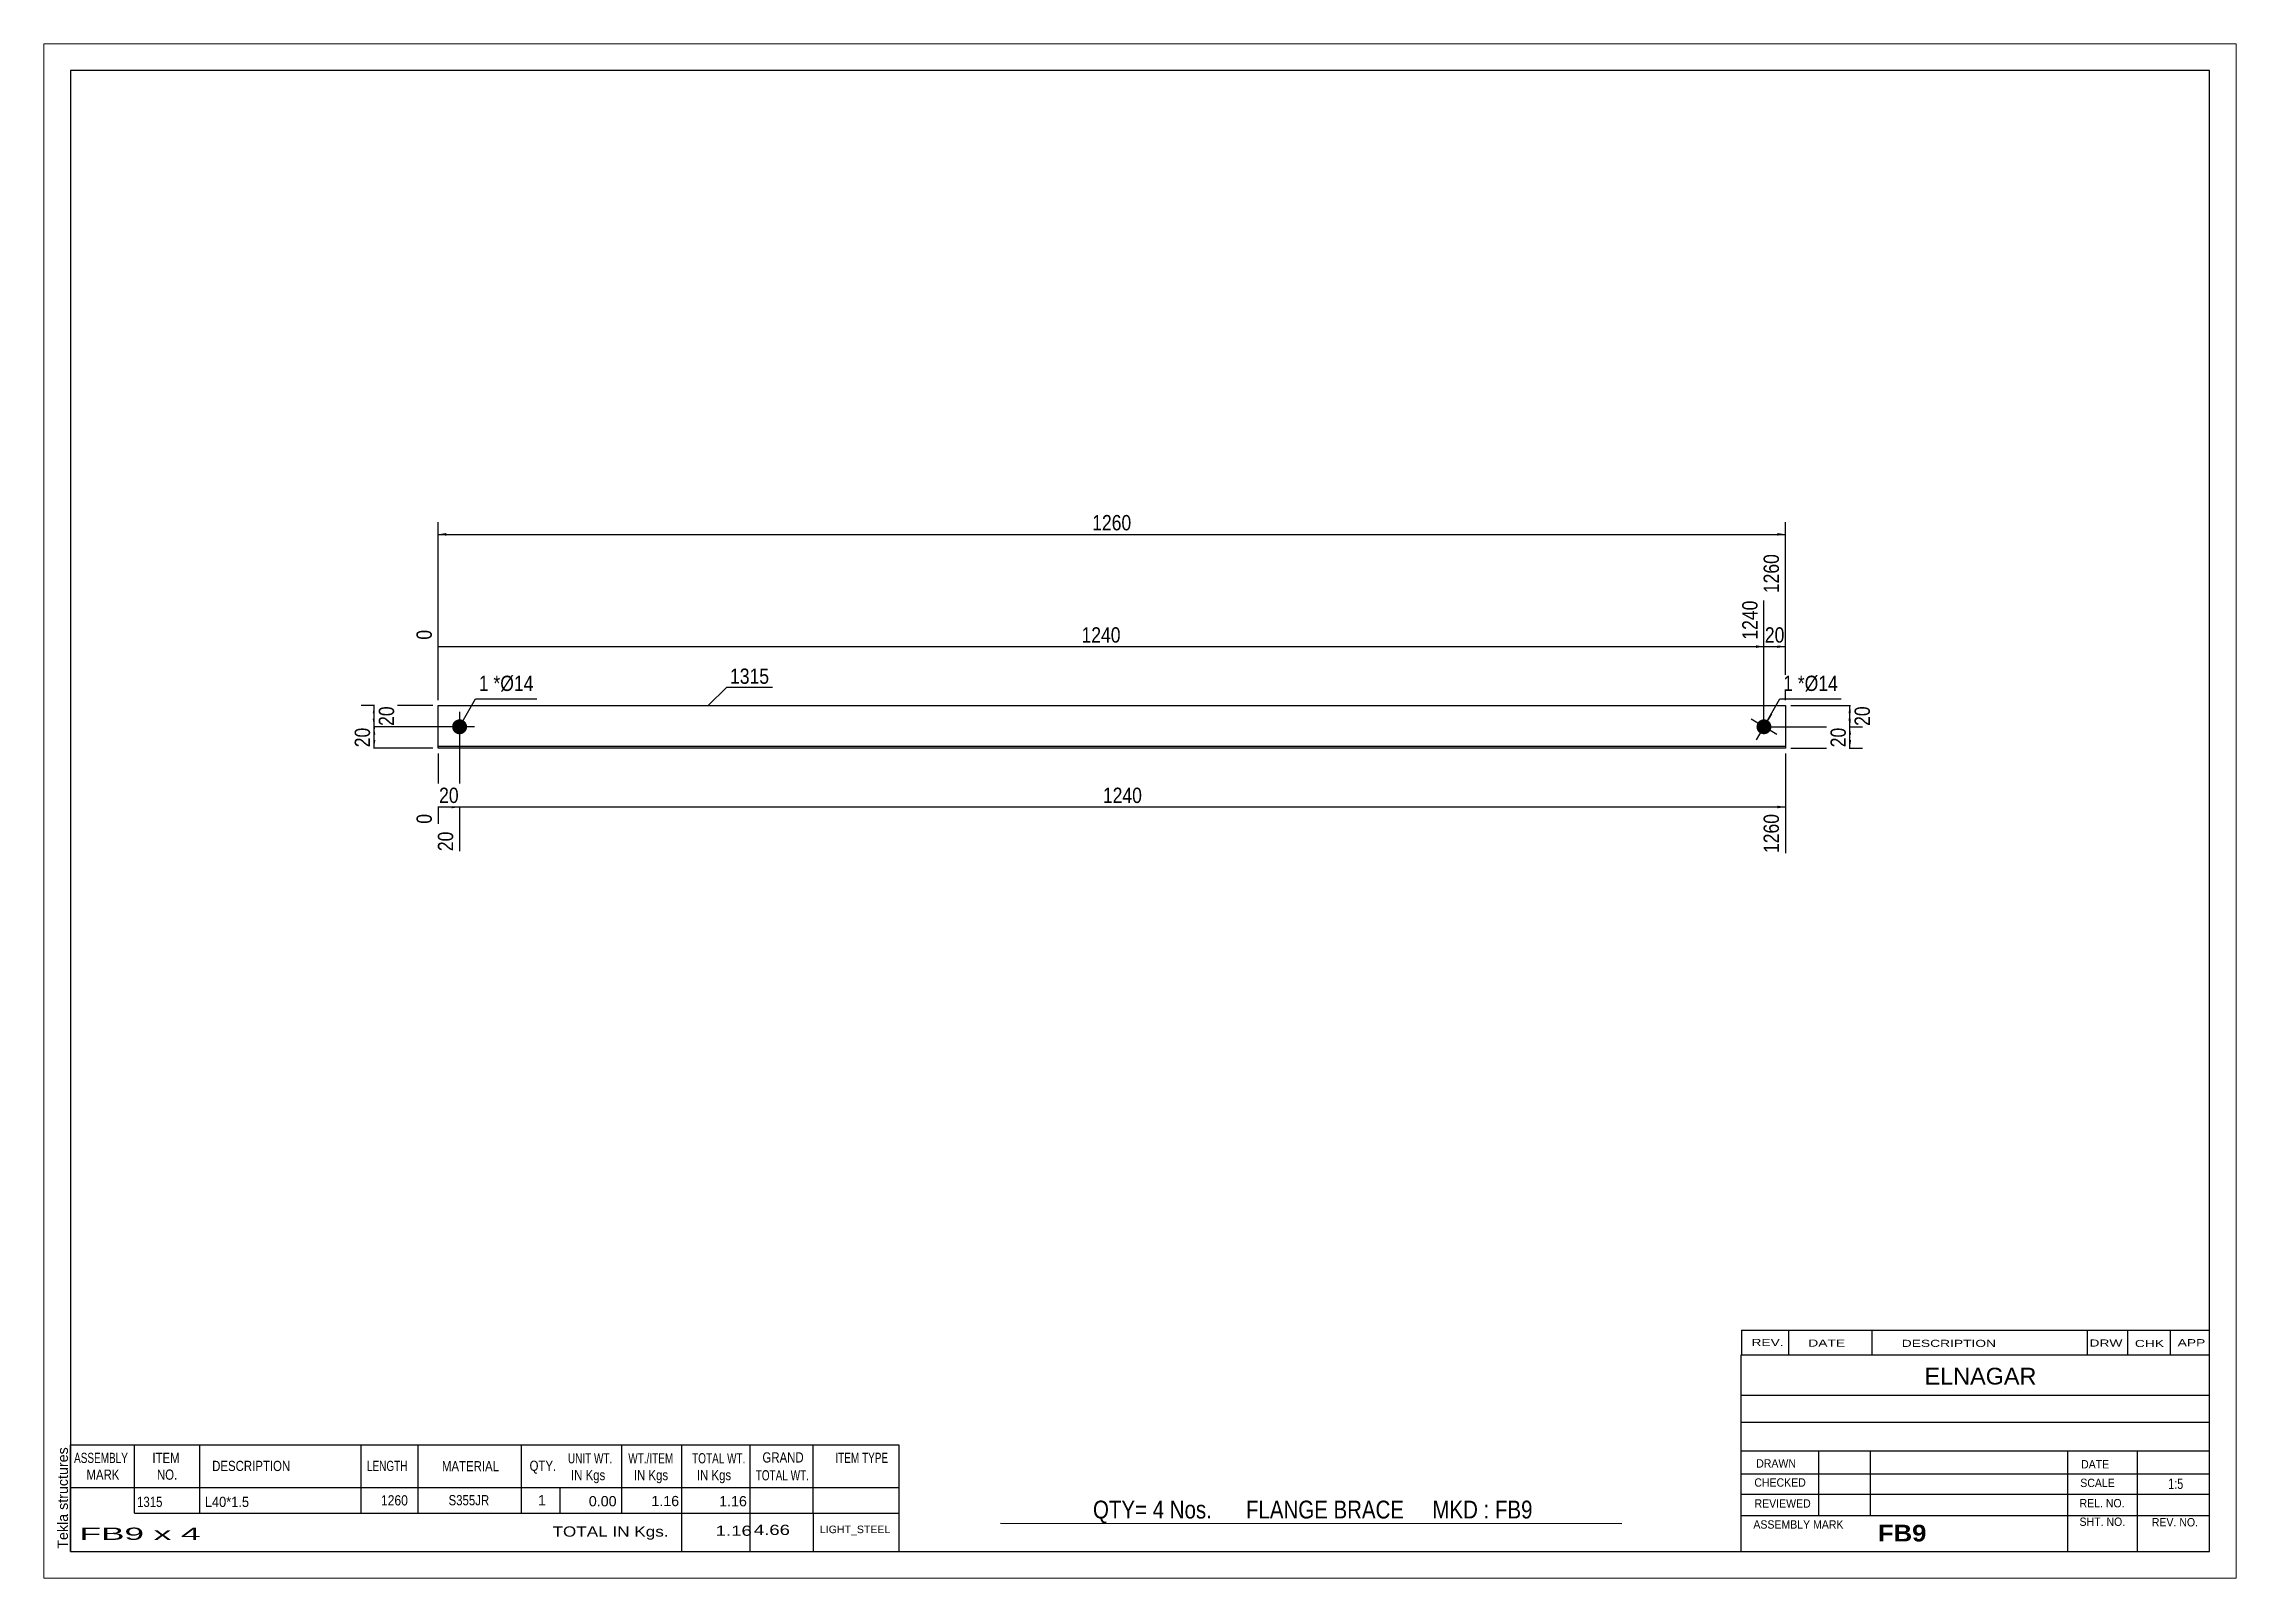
# Paper-space layout 'Layout1' of a CAD drawing. Header units: millimetres. Extents: x 0 to 410, y 0 to 287.
# The model-space entities are those that its viewports show. They can reach past a viewport. Long polylines and large blocks are cut down to what shows.
import ezdxf

# ---------------------------------------------------------------- set-up
doc = ezdxf.new("R2010")
doc.units = ezdxf.units.MM
doc.layers.add('Viewport layer', color=7, linetype='Continuous', plot=False)
doc.styles.add('Arial', font='ARIAL.TTF', dxfattribs={"height": 0.2})
doc.styles.add('Arial Bold', font='ARIALBD.TTF', dxfattribs={"height": 0.2})
doc.styles.add('Arial Narrow', font='ARIALN.TTF', dxfattribs={"height": 0.2})

# ---------------------------------------------------------------- blocks, each defined once
blk = doc.blocks.new('Unknown-629081164-1473')
at = {"color": 5, "linetype": 'Continuous'}
for p, q in [((331.25, 122.75), (-68.75, 122.75)), ((-68.75, 122.75), (-68.75, -154.25)), ((331.25, -154.25), (331.25, 122.75)), ((-68.75, -154.25), (331.25, -154.25))]:
    blk.add_line(p, q, dxfattribs=at)
at = {"color": 174, "linetype": 'Continuous', "style": 'Arial'}
blk.add_text('Tekla structures', height=1.9102, rotation=90, dxfattribs=at).set_placement((-69.25, -153.75))
blk = doc.blocks.new('Part-629081164-1227 - 1212')
at = {"color": 2, "linetype": 'Continuous'}
for p, q in [((0, -4), (0, 4)), ((0, 4), (251.94, 4)), ((251.94, 4), (251.94, -4)), ((251.94, -3.7), (0, -3.7)), ((251.94, -4), (0, -4))]:
    blk.add_line(p, q, dxfattribs=at)
blk = doc.blocks.new('Bolt-629081164-1228 - 1212')
at = {"linetype": 'Continuous'}
blk.add_hatch(color=3, dxfattribs=at).paths.add_polyline_path([(247.22, -1.2, -1), (248.66, 1.2, -1)])
at = {"color": 3, "linetype": 'Continuous'}
for p, q in [((250.35, -1.43), (245.54, 1.43)), ((249.37, 2.41), (246.51, -2.41))]:
    blk.add_line(p, q, dxfattribs=at)
blk = doc.blocks.new('Bolt-629081164-1229 - 1212')
at = {"linetype": 'Continuous'}
blk.add_hatch(color=3, dxfattribs=at).paths.add_polyline_path([(4, -1.4, -1), (4, 1.4, -1)])
at = {"color": 3, "linetype": 'Continuous'}
for p, q in [((4, 2.8), (4, -2.8)), ((6.8, 0), (1.2, 0))]:
    blk.add_line(p, q, dxfattribs=at)
blk = doc.blocks.new('StraightDimension-629081164-1234 - 1212')
at = {"linetype": 'Continuous'}
blk.add_hatch(color=7, dxfattribs=at).paths.add_polyline_path([(250.44, 15.25), (251.94, 15), (250.44, 14.75)])
at = {"color": 7, "linetype": 'Continuous'}
for p, q in [((251.94, 5), (251.94, 32.31)), ((247.94, 1), (247.94, 23.61)), ((247.94, 15), (251.94, 15))]:
    blk.add_line(p, q, dxfattribs=at)
at = {"color": 0, "linetype": 'Continuous'}
blk.add_wipeout([(251.34, 32.91), (247.14, 32.91), (247.14, 24.4), (251.34, 24.4)], dxfattribs=at)
at = {"color": 0}
blk.add_wipeout([(252.37, 15.15), (252.37, 19.35), (247.51, 19.35), (247.51, 15.15)], dxfattribs=at)
at = {"color": 3, "linetype": 'Continuous', "style": 'Arial Narrow'}
blk.add_text('1260', height=2.863, rotation=90.0002, dxfattribs=at).set_placement((250.74, 25))
at = {"color": 3, "style": 'Arial Narrow'}
blk.add_text('20', height=2.863, dxfattribs=at).set_placement((248.11, 15.75))
blk = doc.blocks.new('StraightDimension-629081164-1235 - 1212')
at = {"linetype": 'Continuous'}
blk.add_hatch(color=7, dxfattribs=at).paths.add_polyline_path([(246.44, 15.25), (247.94, 15), (246.44, 14.75)])
at = {"color": 7, "linetype": 'Continuous'}
for p, q in [((247.94, 1), (247.94, 23.61)), ((0, 5), (0, 18.13)), ((0, 15), (247.94, 15))]:
    blk.add_line(p, q, dxfattribs=at)
at = {"color": 0, "linetype": 'Continuous'}
for points in [[(247.34, 24.21), (243.14, 24.21), (243.14, 15.7), (247.34, 15.7)], [(-0.6, 18.73), (-4.8, 18.73), (-4.8, 15.7), (-0.6, 15.7)]]:
    blk.add_wipeout(points, dxfattribs=at)
at = {"color": 0}
blk.add_wipeout([(128.23, 15.15), (128.23, 19.35), (119.71, 19.35), (119.71, 15.15)], dxfattribs=at)
at = {"color": 3, "linetype": 'Continuous', "style": 'Arial Narrow'}
for s, height, p in [('1240', 2.863, (246.74, 16.3)), ('0', 2.86, (-1.2, 16.3))]:
    blk.add_text(s, height=height, rotation=90.0002, dxfattribs=at).set_placement(p)
at = {"color": 3, "style": 'Arial Narrow'}
blk.add_text('1240', height=2.863, dxfattribs=at).set_placement((120.31, 15.75))
blk = doc.blocks.new('StraightDimension-629081164-1243 - 1212')
at = {"linetype": 'Continuous'}
blk.add_hatch(color=7, dxfattribs=at).paths.add_polyline_path([(250.44, -14.75), (251.94, -15), (250.44, -15.25)])
at = {"color": 7, "linetype": 'Continuous'}
for p, q in [((4, -1), (4, -23.26)), ((251.94, -5), (251.94, -23.61)), ((4, -15), (251.94, -15))]:
    blk.add_line(p, q, dxfattribs=at)
at = {"color": 0}
blk.add_wipeout([(132.23, -14.85), (132.23, -10.65), (123.71, -10.65), (123.71, -14.85)], dxfattribs=at)
at = {"color": 0, "linetype": 'Continuous'}
blk.add_wipeout([(251.34, -15.7), (247.14, -15.7), (247.14, -24.21), (251.34, -24.21)], dxfattribs=at)
at = {"color": 3, "style": 'Arial Narrow'}
blk.add_text('1240', height=2.863, dxfattribs=at).set_placement((124.31, -14.25))
at = {"color": 3, "linetype": 'Continuous', "style": 'Arial Narrow'}
blk.add_text('1260', height=2.863, rotation=90.0002, dxfattribs=at).set_placement((250.74, -23.61))
blk = doc.blocks.new('StraightDimension-629081164-1244 - 1212')
at = {"linetype": 'Continuous'}
blk.add_hatch(color=7, dxfattribs=at).paths.add_polyline_path([(2.5, -14.75), (4, -15), (2.5, -15.25)])
at = {"color": 7, "linetype": 'Continuous'}
for p, q in [((4, -1), (4, -23.26)), ((0, -5), (0, -18.13)), ((0, -15), (4, -15))]:
    blk.add_line(p, q, dxfattribs=at)
at = {"color": 0}
blk.add_wipeout([(4.43, -14.85), (4.43, -10.65), (-0.43, -10.65), (-0.43, -14.85)], dxfattribs=at)
at = {"color": 0, "linetype": 'Continuous'}
blk.add_wipeout([(3.4, -19), (-0.8, -19), (-0.8, -23.86), (3.4, -23.86)], dxfattribs=at)
blk.add_wipeout([(-0.6, -15.7), (-4.8, -15.7), (-4.8, -18.73), (-0.6, -18.73)], dxfattribs=at)
at = {"color": 3, "style": 'Arial Narrow'}
blk.add_text('20', height=2.863, dxfattribs=at).set_placement((0.17, -14.25))
at = {"color": 3, "linetype": 'Continuous', "style": 'Arial Narrow'}
for s, height, p in [('0', 2.86, (-1.2, -18.13)), ('20', 2.863, (2.8, -23.26))]:
    blk.add_text(s, height=height, rotation=90.0002, dxfattribs=at).set_placement(p)
blk = doc.blocks.new('StraightDimension-629081164-1253 - 1212')
at = {"linetype": 'Continuous'}
for points in [[(1.5, 35.75), (0, 36), (1.5, 36.25)], [(250.44, 36.25), (251.94, 36), (250.44, 35.75)]]:
    blk.add_hatch(color=7, dxfattribs=at).paths.add_polyline_path(points)
at = {"color": 7, "linetype": 'Continuous'}
for p, q in [((0, 5), (0, 38.25)), ((251.94, 5), (251.94, 38.25)), ((0, 36), (251.94, 36))]:
    blk.add_line(p, q, dxfattribs=at)
at = {"color": 0}
blk.add_wipeout([(130.23, 36.15), (130.23, 40.35), (121.71, 40.35), (121.71, 36.15)], dxfattribs=at)
at = {"color": 3, "style": 'Arial Narrow'}
blk.add_text('1260', height=2.863, dxfattribs=at).set_placement((122.31, 36.75))
blk = doc.blocks.new('StraightDimension-629081164-1257 - 1212')
at = {"linetype": 'Continuous'}
for points in [[(-12.25, 2.5), (-12, 4), (-11.75, 2.5)], [(-11.75, 1.5), (-12, 0), (-12.25, 1.5)]]:
    blk.add_hatch(color=7, dxfattribs=at).paths.add_polyline_path(points)
at = {"color": 7, "linetype": 'Continuous'}
for p, q in [((-1, 4), (-14.4, 4)), ((-12, 0), (-12, 4)), ((3, 0), (-14.4, 0))]:
    blk.add_line(p, q, dxfattribs=at)
at = {"color": 0}
blk.add_wipeout([(-7.65, 4.43), (-11.85, 4.43), (-11.85, -0.43), (-7.65, -0.43)], dxfattribs=at)
at = {"color": 3, "style": 'Arial Narrow'}
blk.add_text('20', height=2.863, rotation=90.0002, dxfattribs=at).set_placement((-8.25, 0.17))
blk = doc.blocks.new('StraightDimension-629081164-1258 - 1212')
at = {"linetype": 'Continuous'}
for points in [[(-12.25, -1.5), (-12, 0), (-11.75, -1.5)], [(-11.75, -2.5), (-12, -4), (-12.25, -2.5)]]:
    blk.add_hatch(color=7, dxfattribs=at).paths.add_polyline_path(points)
at = {"color": 7, "linetype": 'Continuous'}
for p, q in [((3, 0), (-14.25, 0)), ((-1, -4), (-14.25, -4)), ((-12, -4), (-12, 0))]:
    blk.add_line(p, q, dxfattribs=at)
at = {"color": 0}
blk.add_wipeout([(-12.15, 0.43), (-16.35, 0.43), (-16.35, -4.43), (-12.15, -4.43)], dxfattribs=at)
at = {"color": 3, "style": 'Arial Narrow'}
blk.add_text('20', height=2.863, rotation=90.0002, dxfattribs=at).set_placement((-12.75, -3.83))
blk = doc.blocks.new('StraightDimension-629081164-1267 - 1212')
at = {"linetype": 'Continuous'}
for points in [[(263.75, 2.5), (264, 4), (264.25, 2.5)], [(264.25, 1.5), (264, 0), (263.75, 1.5)]]:
    blk.add_hatch(color=7, dxfattribs=at).paths.add_polyline_path(points)
at = {"color": 7, "linetype": 'Continuous'}
for p, q in [((252.94, 4), (266.25, 4)), ((264, 0), (264, 4)), ((248.94, 0), (266.25, 0))]:
    blk.add_line(p, q, dxfattribs=at)
at = {"color": 0}
blk.add_wipeout([(268.35, 4.43), (264.15, 4.43), (264.15, -0.43), (268.35, -0.43)], dxfattribs=at)
at = {"color": 3, "style": 'Arial Narrow'}
blk.add_text('20', height=2.863, rotation=90.0002, dxfattribs=at).set_placement((267.75, 0.17))
blk = doc.blocks.new('StraightDimension-629081164-1268 - 1212')
at = {"linetype": 'Continuous'}
for points in [[(263.75, -1.5), (264, 0), (264.25, -1.5)], [(264.25, -2.5), (264, -4), (263.75, -2.5)]]:
    blk.add_hatch(color=7, dxfattribs=at).paths.add_polyline_path(points)
at = {"color": 7, "linetype": 'Continuous'}
for p, q in [((248.94, 0), (266.4, 0)), ((252.94, -4), (266.4, -4)), ((264, -4), (264, 0))]:
    blk.add_line(p, q, dxfattribs=at)
at = {"color": 0}
blk.add_wipeout([(263.85, 0.43), (259.65, 0.43), (259.65, -4.43), (263.85, -4.43)], dxfattribs=at)
at = {"color": 3, "style": 'Arial Narrow'}
blk.add_text('20', height=2.863, rotation=90.0002, dxfattribs=at).set_placement((263.25, -3.83))
blk = doc.blocks.new('CBS_BOM-629081164-1484')
at = {"color": 7, "linetype": 'Continuous'}
for p, q in [((-68.78, -142.28), (-68.78, -134.28)), ((-68.78, -134.28), (86.14, -134.28)), ((-56.78, -142.28), (-56.78, -134.28)), ((-44.59, -142.28), (-44.59, -134.28)), ((-14.43, -142.28), (-14.43, -134.28)), ((-3.75, -142.28), (-3.75, -134.28)), ((15.57, -142.28), (15.57, -134.28)), ((34.37, -142.28), (34.37, -134.28)), ((45.58, -142.28), (45.58, -134.28)), ((58.37, -142.28), (58.37, -134.28)), ((70.12, -142.28), (70.12, -134.28)), ((86.14, -134.29), (86.14, -142.27)), ((-68.78, -142.28), (86.14, -142.28)), ((-68.78, -147.08), (-68.78, -142.28)), ((-56.78, -147.08), (-56.78, -142.28)), ((-44.59, -147.08), (-44.59, -142.28)), ((-14.43, -147.08), (-14.43, -142.28)), ((-3.75, -147.08), (-3.75, -142.28)), ((15.57, -147.08), (15.57, -142.28)), ((22.83, -147.08), (22.83, -142.28)), ((34.37, -147.08), (34.37, -142.28)), ((45.58, -147.08), (45.58, -142.28)), ((58.37, -147.08), (58.37, -142.28)), ((70.14, -147.08), (70.14, -142.28)), ((86.14, -142.28), (86.14, -147.08)), ((-68.78, -154.28), (-68.78, -147.1)), ((-56.78, -147.08), (86.14, -147.08)), ((45.58, -154.28), (45.58, -147.1)), ((58.37, -154.28), (58.37, -147.1)), ((70.18, -154.28), (70.18, -147.1)), ((86.14, -147.08), (86.14, -154.28)), ((-68.78, -154.28), (86.14, -154.28))]:
    blk.add_line(p, q, dxfattribs=at)
at = {"color": 3, "linetype": 'Continuous', "style": 'Arial'}
for s, height, width, p in [('ASSEMBLY', 1.91, 0.7, (-68.1, -137.71)), ('MARK', 1.91, 0.8, (-65.78, -140.84)), ('ITEM', 1.91, 0.8, (-53.45, -137.71)), ('NO.', 1.91, 0.8, (-52.6, -140.84)), ('DESCRIPTION', 1.9102, 0.8, (-42.27, -139.21)), ('LENGTH', 1.91, 0.7, (-13.32, -139.21)), ('MATERIAL', 1.91, 0.8, (0.7, -139.26)), ('QTY.', 1.91, 0.8, (17.09, -139.18)), ('UNIT WT.', 1.91, 0.7, (24.26, -137.78)), ('IN Kgs', 1.91, 0.8, (24.84, -140.92)), ('WT./ITEM', 1.91, 0.7, (35.55, -137.78)), ('IN Kgs', 1.91, 0.8, (36.59, -140.92)), ('TOTAL WT.', 1.91, 0.7, (47.49, -137.78)), ('IN Kgs', 1.91, 0.8, (48.38, -140.92)), ('TOTAL WT.', 1.91, 0.7, (59.38, -140.96)), ('GRAND', 1.91, 0.8, (60.64, -137.62)), ('ITEM TYPE', 1.91, 0.7, (74.28, -137.7))]:
    blk.add_text(s, height=height, dxfattribs=dict(at, width=width)).set_placement(p)
at = {"color": 7, "linetype": 'Continuous', "style": 'Arial'}
for s, width, p in [('1315', 0.8, (-56.32, -145.93)), ('L40*1.5', 0.9, (-43.65, -145.93)), ('1260', 0.85, (-10.71, -145.65)), ('S355JR', 0.8, (1.94, -145.62))]:
    blk.add_text(s, height=1.91, dxfattribs=dict(at, width=width)).set_placement(p)
for s, p in [('1', (18.66, -145.62)), ('0.00', (28.17, -145.81)), ('1.16', (39.87, -145.78)), ('1.16', (52.54, -145.81))]:
    blk.add_text(s, height=1.91, dxfattribs=at).set_placement(p)
at = {"color": 6, "linetype": 'Continuous', "style": 'Arial'}
for s, height, width, p in [('FB9 x 4', 2.292, 2.05, (-67.06, -152.09)), ('TOTAL IN Kgs.', 1.9102, 1.2, (21.38, -151.48)), ('1.16', 1.91, 1.3, (51.9, -151.33)), ('4.66', 1.91, 1.3, (59.04, -151.17))]:
    blk.add_text(s, height=height, dxfattribs=dict(at, width=width)).set_placement(p)
blk.add_text('LIGHT_STEEL', height=1.4135, dxfattribs=at).set_placement((71.39, -150.83))
blk = doc.blocks.new('CBS_CALLOFF-629081164-1485')
at = {"color": 7, "linetype": 'Continuous'}
blk.add_line((105.13, -148.98), (221.36, -149), dxfattribs=at)
at = {"color": 3, "linetype": 'Continuous', "style": 'Arial Narrow'}
blk.add_text('QTY= 4 Nos.      FLANGE BRACE     MKD : FB9', height=3.3405, dxfattribs=at).set_placement((122.46, -148.09))
blk = doc.blocks.new('CBS_NAME_BLOG-629081164-1486')
at = {"color": 7, "linetype": 'Continuous'}
for p, q in [((243.66, -117.5), (331.18, -117.5)), ((243.66, -154.21), (243.66, -117.5)), ((243.66, -125.04), (331.18, -125.04)), ((243.73, -130.09), (331.25, -130.09)), ((243.66, -135.46), (331.18, -135.46)), ((258.18, -147.57), (258.18, -135.47)), ((267.87, -147.54), (267.87, -135.47)), ((304.78, -154.21), (304.78, -135.48)), ((317.83, -154.21), (317.83, -135.47)), ((243.67, -139.76), (331.25, -139.74)), ((243.66, -143.51), (331.18, -143.51)), ((243.66, -147.55), (331.18, -147.55)), ((243.66, -154.25), (331.25, -154.25))]:
    blk.add_line(p, q, dxfattribs=at)
at = {"color": 3, "linetype": 'Continuous', "style": 'Arial'}
blk.add_text('ELNAGAR', height=3.133, dxfattribs=at).set_placement((277.98, -123.03))
at = {"color": 3, "linetype": 'Continuous'}
for s, height, style, width, p in [('DRAWN', 1.566, 'Arial', 0.9, (246.49, -138.57)), ('DATE', 1.566, 'Arial', 0.9, (307.25, -138.73)), ('CHECKED', 1.566, 'Arial', 0.9, (246.14, -142.14)), ('SCALE', 1.566, 'Arial', 0.9, (307.1, -142.21)), ('1:5', 1.957, 'Arial Narrow', 0.9, (323.55, -142.57)), ('REVIEWED', 1.566, 'Arial', 0.9, (246.18, -146.06)), ('REL. NO.', 1.566, 'Arial', 0.9, (306.96, -146.01)), ('ASSEMBLY MARK', 1.5663, 'Arial', 0.9, (245.96, -149.99)), ('FB9', 3.131, 'Arial Bold', 1.1, (269.24, -152.39)), ('SHT. NO.', 1.566, 'Arial', 0.9, (306.96, -149.48)), ('REV. NO.', 1.566, 'Arial', 0.9, (320.48, -149.57))]:
    blk.add_text(s, height=height, dxfattribs=dict(at, style=style, width=width)).set_placement(p)
blk = doc.blocks.new('CBS_REVISION-629081164-1487')
at = {"color": 7, "linetype": 'Continuous'}
for p, q in [((243.74, -112.87), (331.24, -112.87)), ((243.74, -112.87), (243.74, -117.5)), ((252.54, -112.87), (252.54, -117.5)), ((268.13, -112.87), (268.13, -117.44)), ((308.39, -112.87), (308.39, -117.5)), ((315.93, -112.87), (315.93, -117.5)), ((323.88, -112.87), (323.88, -117.5)), ((243.74, -117.5), (331.24, -117.5))]:
    blk.add_line(p, q, dxfattribs=at)
at = {"color": 7, "style": 'Arial Narrow', "width": 1.7}
for s, height, p in [('REV.', 1.326, (245.6, -115.82)), ('DATE', 1.326, (256.23, -115.94)), ('DESCRIPTION', 1.3257, (273.71, -115.99)), ('DRW', 1.326, (308.82, -115.93)), ('CHK', 1.326, (317.31, -116.02)), ('APP', 1.326, (325.31, -115.87))]:
    blk.add_text(s, height=height, dxfattribs=at).set_placement(p)
blk = doc.blocks.new('Mark-629081164-1277 - 1212')
at = {"color": 0}
blk.add_wipeout([(253.37, 6.7), (253.37, 9.7), (251.54, 9.7), (251.54, 6.7)], dxfattribs=at)
blk.add_wipeout([(253.37, 6.7), (253.37, 9.7), (251.54, 9.7), (251.54, 6.7)], dxfattribs=at)
at = {"color": 7, "linetype": 'Continuous'}
blk.add_line((247.94, 0), (250.94, 5.2), dxfattribs=at)
at = {"color": 0}
blk.add_wipeout([(255.55, 6.7), (255.55, 9.7), (254.27, 9.7), (254.27, 6.7)], dxfattribs=at)
blk.add_wipeout([(255.55, 6.7), (255.55, 9.7), (254.27, 9.7), (254.27, 6.7)], dxfattribs=at)
at = {"color": 3, "style": 'Arial Narrow'}
blk.add_text('1', height=2.86, dxfattribs=at).set_placement((251.54, 6.7))
at = {"color": 0}
blk.add_wipeout([(261.76, 6.7), (261.76, 9.7), (255.55, 9.7), (255.55, 6.7)], dxfattribs=at)
blk.add_wipeout([(261.76, 6.7), (261.76, 9.7), (255.55, 9.7), (255.55, 6.7)], dxfattribs=at)
at = {"color": 7, "linetype": 'Continuous'}
blk.add_line((250.94, 5.2), (262.36, 5.2), dxfattribs=at)
at = {"color": 3, "style": 'Arial Narrow'}
for s, height, p in [('*', 2.86, (254.27, 6.7)), ('Ø14', 2.863, (255.55, 6.7))]:
    blk.add_text(s, height=height, dxfattribs=at).set_placement(p)
blk = doc.blocks.new('Mark-629081164-1274 - 1212')
at = {"color": 0}
blk.add_wipeout([(61.89, 8.04), (61.89, 11.04), (54.58, 11.04), (54.58, 8.04)], dxfattribs=at)
blk.add_wipeout([(61.89, 8.04), (61.89, 11.04), (54.58, 11.04), (54.58, 8.04)], dxfattribs=at)
at = {"color": 7, "linetype": 'Continuous'}
for p, q in [((50.45, 3.9), (53.98, 7.44)), ((53.98, 7.44), (62.49, 7.44))]:
    blk.add_line(p, q, dxfattribs=at)
at = {"color": 3, "style": 'Arial Narrow'}
blk.add_text('1315', height=2.863, dxfattribs=at).set_placement((54.58, 8.04))
blk = doc.blocks.new('Mark-629081164-1278 - 1212')
at = {"color": 0}
blk.add_wipeout([(9.43, 6.7), (9.43, 9.7), (7.6, 9.7), (7.6, 6.7)], dxfattribs=at)
blk.add_wipeout([(9.43, 6.7), (9.43, 9.7), (7.6, 9.7), (7.6, 6.7)], dxfattribs=at)
at = {"color": 7, "linetype": 'Continuous'}
blk.add_line((4, 0), (7, 5.2), dxfattribs=at)
at = {"color": 0}
blk.add_wipeout([(11.61, 6.7), (11.61, 9.7), (10.33, 9.7), (10.33, 6.7)], dxfattribs=at)
blk.add_wipeout([(11.61, 6.7), (11.61, 9.7), (10.33, 9.7), (10.33, 6.7)], dxfattribs=at)
at = {"color": 3, "style": 'Arial Narrow'}
blk.add_text('1', height=2.86, dxfattribs=at).set_placement((7.6, 6.7))
at = {"color": 0}
blk.add_wipeout([(17.82, 6.7), (17.82, 9.7), (11.61, 9.7), (11.61, 6.7)], dxfattribs=at)
blk.add_wipeout([(17.82, 6.7), (17.82, 9.7), (11.61, 9.7), (11.61, 6.7)], dxfattribs=at)
at = {"color": 7, "linetype": 'Continuous'}
blk.add_line((7, 5.2), (18.42, 5.2), dxfattribs=at)
at = {"color": 3, "style": 'Arial Narrow'}
for s, height, p in [('*', 2.86, (10.33, 6.7)), ('Ø14', 2.863, (11.61, 6.7))]:
    blk.add_text(s, height=height, dxfattribs=at).set_placement(p)

msp = doc.modelspace()

# ---------------------------------------------------------------- block references
for name in ['Unknown-629081164-1473', 'Part-629081164-1227 - 1212', 'Bolt-629081164-1229 - 1212', 'Bolt-629081164-1228 - 1212', 'CBS_REVISION-629081164-1487', 'CBS_NAME_BLOG-629081164-1486', 'CBS_BOM-629081164-1484', 'CBS_CALLOFF-629081164-1485']:
    msp.add_blockref(name, (0, 0))

# ---------------------------------------------------------------- next in the draw order: block references
msp.add_blockref('StraightDimension-629081164-1234 - 1212', (0, 0))

# ---------------------------------------------------------------- next in the draw order: block references
msp.add_blockref('StraightDimension-629081164-1235 - 1212', (0, 0))

# ---------------------------------------------------------------- next in the draw order: block references
for name in ['StraightDimension-629081164-1253 - 1212', 'StraightDimension-629081164-1243 - 1212']:
    msp.add_blockref(name, (0, 0))

# ---------------------------------------------------------------- next in the draw order: block references
for name in ['Mark-629081164-1274 - 1212', 'StraightDimension-629081164-1267 - 1212', 'StraightDimension-629081164-1244 - 1212']:
    msp.add_blockref(name, (0, 0))

# ---------------------------------------------------------------- next in the draw order: block references
for name in ['StraightDimension-629081164-1257 - 1212', 'StraightDimension-629081164-1268 - 1212']:
    msp.add_blockref(name, (0, 0))

# ---------------------------------------------------------------- next in the draw order: block references
for name in ['Mark-629081164-1277 - 1212', 'StraightDimension-629081164-1258 - 1212']:
    msp.add_blockref(name, (0, 0))

# ---------------------------------------------------------------- next in the draw order: block references
msp.add_blockref('Mark-629081164-1278 - 1212', (0, 0))

psp = doc.layouts.get("Layout1")

# ---------------------------------------------------------------- viewports
at = {"layer": 'Viewport layer', "view_target_point": (131.25, -15.75)}
psp.add_viewport(center=(205, 143.5), size=(410, 287), view_center_point=(0, 0), view_height=287, dxfattribs=at)

doc.saveas('drawing.dxf')
